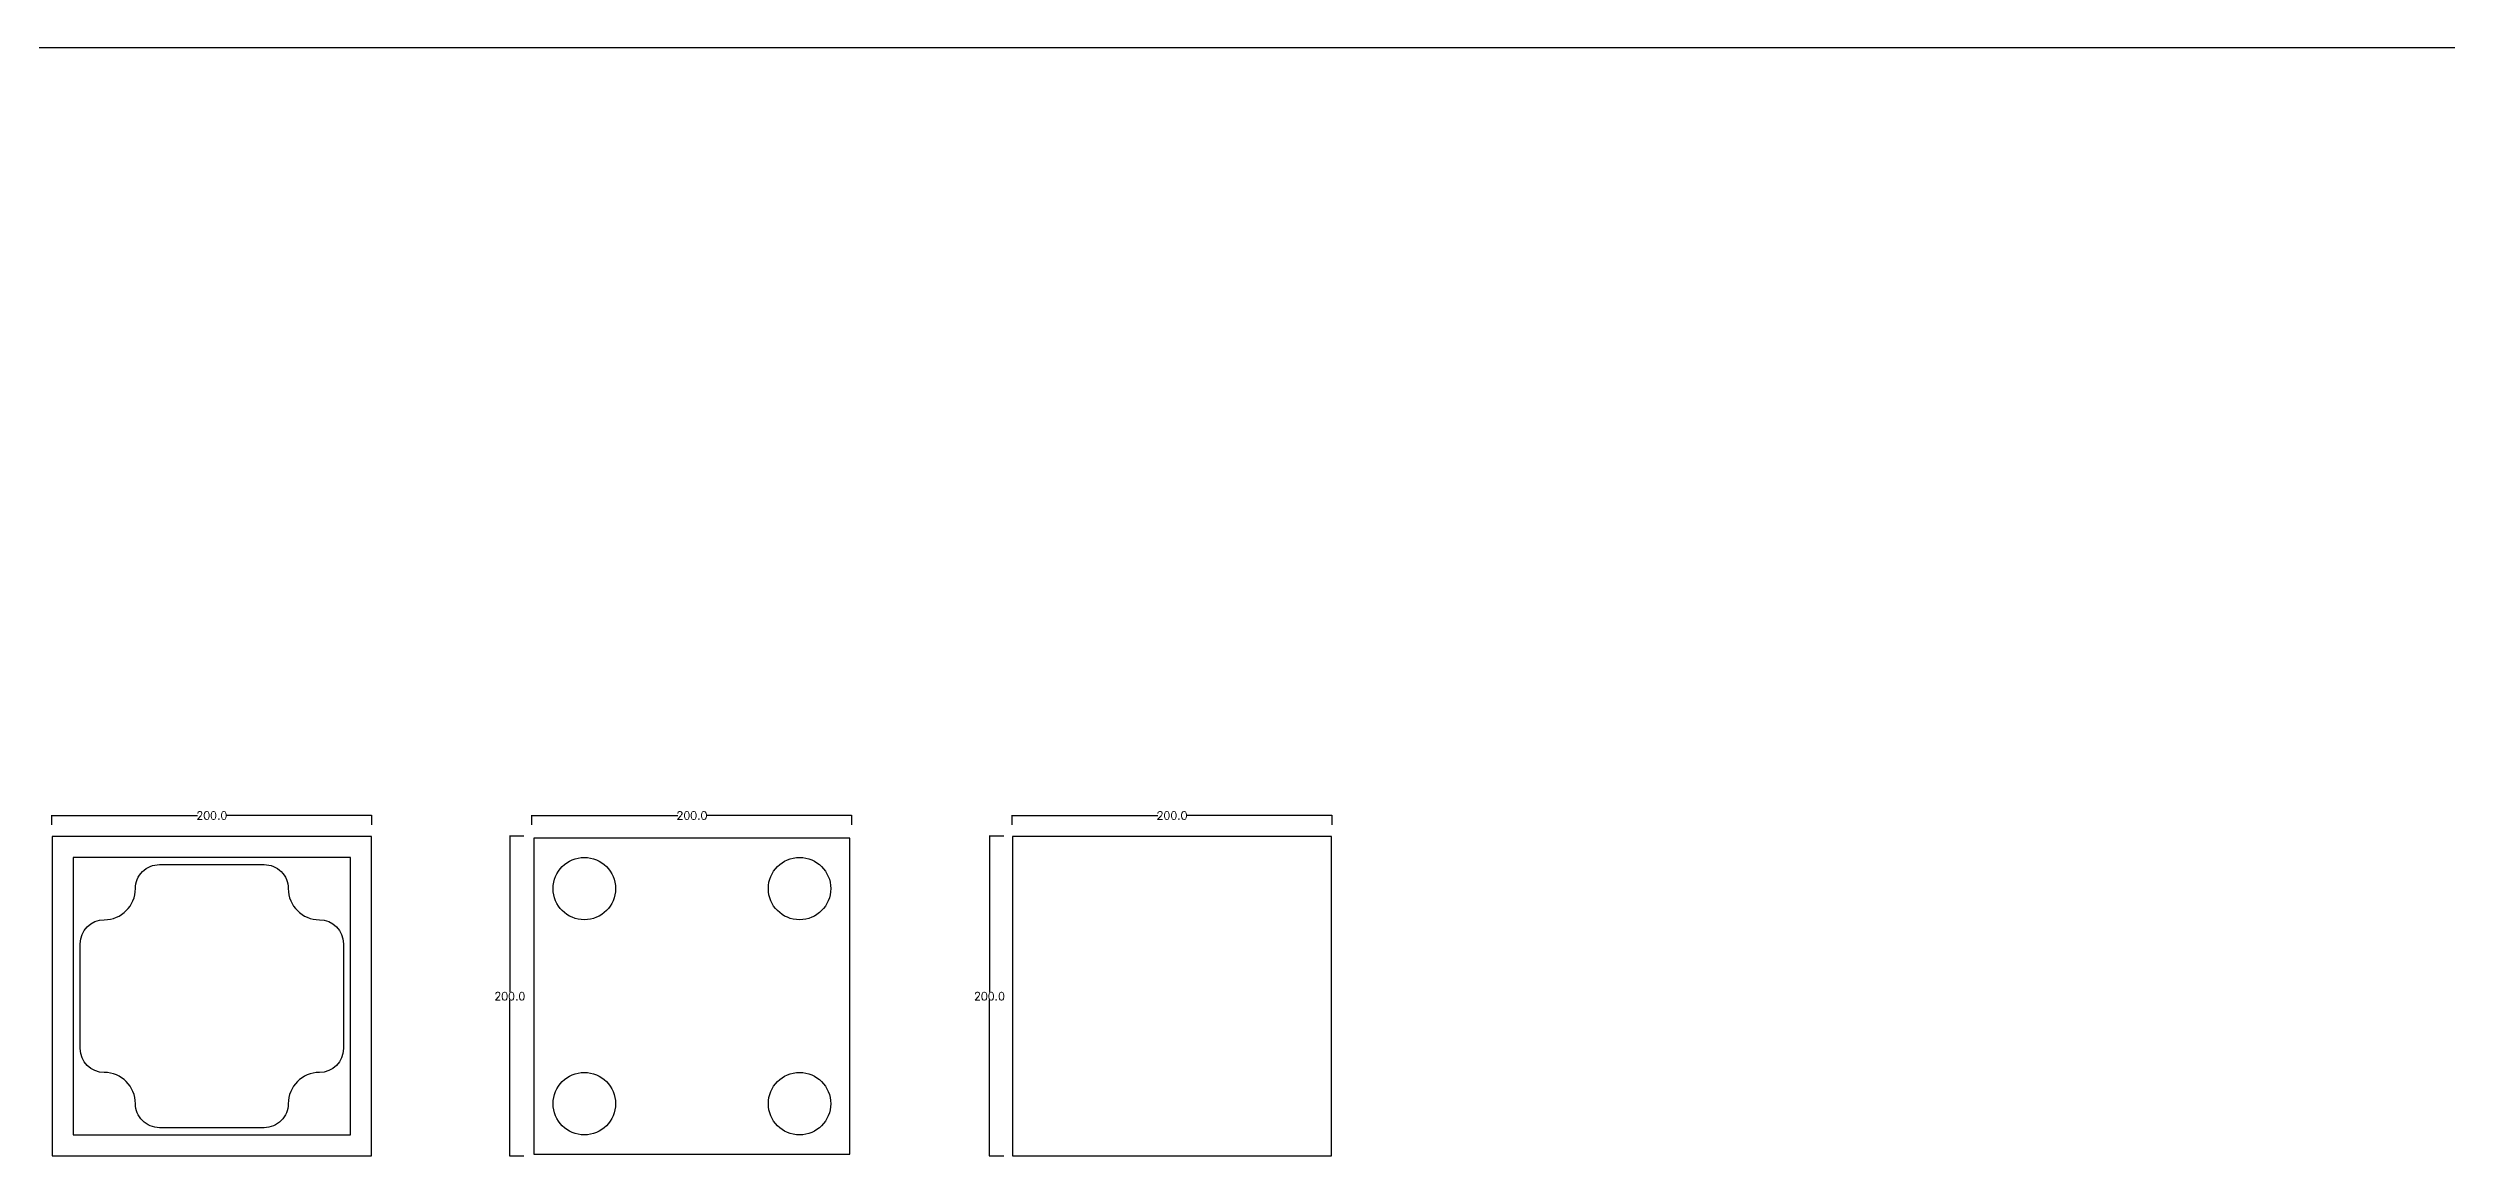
# Model space of a CAD drawing. Header units: millimetres. Extents: x -25 to 19775, y 172 to 9172.
# Drawn here: x 1522 to 3021, y 1279 to 1972 of the extents above; entities that cross this region are included whole.
import ezdxf

# ---------------------------------------------------------------- set-up
doc = ezdxf.new("R2010")
doc.units = ezdxf.units.MM
for name, color, linetype in [('TEXT', 7, 'Continuous'), ('치구', 7, 'Continuous'), ('치수', 7, 'Continuous')]:
    doc.layers.add(name, color=color, linetype=linetype)
doc.styles.get("Standard").update_dxf_attribs({"font": 'txt.shx', "bigfont": 'whgtxt.shx'})
doc.dimstyles.get("Standard").update_dxf_attribs({"dimtxt": 7, "dimasz": 0.18, "dimexe": 0.18, "dimexo": 0.0625, "dimgap": 0.09, "dimtad": 0, "dimtih": 1, "dimtoh": 1, "dimdec": 1, "dimzin": 0, "dimdsep": 46, "dimtxsty": 'Standard', "dimcen": 0.09, "dimadec": 0, "dimazin": 0, "dimtfac": 1, "dimtdec": 1, "dimtofl": 0, "dimtmove": 0, "dimatfit": 3, "dimfxl": 0, "dimtolj": 1, "dimtzin": 0, "dimarcsym": 0})

# ---------------------------------------------------------------- blocks, each defined once
blk = doc.blocks.new('*D31')
at = {"layer": 'Defpoints', "color": 0}
for p in [(2124.9, 1486.1), (2324.9, 1491.9), (2324.9, 1486.1)]:
    blk.add_point(p, dxfattribs=at)
at = {"layer": '치수', "color": 0, "lineweight": -2}
for p, q in [((2124.9, 1486.1), (2124.9, 1492.1)), ((2125.1, 1491.9), (2216, 1491.9)), ((2324.7, 1491.9), (2233.7, 1491.9)), ((2324.9, 1486.1), (2324.9, 1492.1))]:
    blk.add_line(p, q, dxfattribs=at)
at = {"layer": '치수', "color": 0}
for points in [[(2125.1, 1492), (2125.1, 1491.9), (2124.9, 1491.9)], [(2324.7, 1492), (2324.7, 1491.9), (2324.9, 1491.9)]]:
    blk.add_solid(points, dxfattribs=at)
at = {"layer": '치수', "color": 0, "insert": (2224.9, 1491.9), "char_height": 5, "attachment_point": 5}
blk.add_mtext('\\A1;200.0', dxfattribs=at)
blk = doc.blocks.new('*D32')
at = {"layer": 'Defpoints', "color": 0}
for p in [(1824.9, 1486.1), (2024.9, 1491.9), (2024.9, 1486.1)]:
    blk.add_point(p, dxfattribs=at)
at = {"layer": '치수', "color": 0, "lineweight": -2}
for p, q in [((1824.9, 1486.1), (1824.9, 1492.1)), ((1825.1, 1491.9), (1916, 1491.9)), ((2024.7, 1491.9), (1933.7, 1491.9)), ((2024.9, 1486.1), (2024.9, 1492.1))]:
    blk.add_line(p, q, dxfattribs=at)
at = {"layer": '치수', "color": 0}
for points in [[(1825.1, 1492), (1825.1, 1491.9), (1824.9, 1491.9)], [(2024.7, 1492), (2024.7, 1491.9), (2024.9, 1491.9)]]:
    blk.add_solid(points, dxfattribs=at)
at = {"layer": '치수', "color": 0, "insert": (1924.9, 1491.9), "char_height": 5, "attachment_point": 5}
blk.add_mtext('\\A1;200.0', dxfattribs=at)
blk = doc.blocks.new('*D33')
at = {"layer": 'Defpoints', "color": 0}
for p in [(1524.9, 1486.1), (1724.9, 1491.9), (1724.9, 1486.1)]:
    blk.add_point(p, dxfattribs=at)
at = {"layer": '치수', "color": 0, "lineweight": -2}
for p, q in [((1524.9, 1486.1), (1524.9, 1492.1)), ((1525.1, 1491.9), (1616, 1491.9)), ((1724.7, 1491.9), (1633.7, 1491.9)), ((1724.9, 1486.1), (1724.9, 1492.1))]:
    blk.add_line(p, q, dxfattribs=at)
at = {"layer": '치수', "color": 0}
for points in [[(1525.1, 1492), (1525.1, 1491.9), (1524.9, 1491.9)], [(1724.7, 1492), (1724.7, 1491.9), (1724.9, 1491.9)]]:
    blk.add_solid(points, dxfattribs=at)
at = {"layer": '치수', "color": 0, "insert": (1624.9, 1491.9), "char_height": 5, "attachment_point": 5}
blk.add_mtext('\\A1;200.0', dxfattribs=at)
blk = doc.blocks.new('*D35')
at = {"layer": 'Defpoints', "color": 0}
for p in [(1820, 1478.9), (1811.1, 1278.9), (1820, 1278.9)]:
    blk.add_point(p, dxfattribs=at)
at = {"layer": '치수', "color": 0, "lineweight": -2}
for p, q in [((1819.9, 1478.9), (1810.9, 1478.9)), ((1811.1, 1478.8), (1811.1, 1381.5)), ((1811.1, 1279.1), (1811.1, 1376.4)), ((1819.9, 1278.9), (1810.9, 1278.9))]:
    blk.add_line(p, q, dxfattribs=at)
at = {"layer": '치수', "color": 0}
for points in [[(1811.1, 1478.8), (1811.1, 1478.8), (1811.1, 1478.9)], [(1811.1, 1279.1), (1811.1, 1279.1), (1811.1, 1278.9)]]:
    blk.add_solid(points, dxfattribs=at)
at = {"layer": '치수', "color": 0, "insert": (1811.1, 1378.9), "char_height": 5, "attachment_point": 5}
blk.add_mtext('\\A1;200.0', dxfattribs=at)
blk = doc.blocks.new('*D36')
at = {"layer": 'Defpoints', "color": 0}
for p in [(2119.7, 1478.9), (2110.8, 1278.9), (2119.7, 1278.9)]:
    blk.add_point(p, dxfattribs=at)
at = {"layer": '치수', "color": 0, "lineweight": -2}
for p, q in [((2119.7, 1478.9), (2110.7, 1478.9)), ((2110.8, 1478.8), (2110.8, 1381.5)), ((2110.8, 1279.1), (2110.8, 1376.4)), ((2119.7, 1278.9), (2110.7, 1278.9))]:
    blk.add_line(p, q, dxfattribs=at)
at = {"layer": '치수', "color": 0}
for points in [[(2110.8, 1478.8), (2110.9, 1478.8), (2110.8, 1478.9)], [(2110.8, 1279.1), (2110.9, 1279.1), (2110.8, 1278.9)]]:
    blk.add_solid(points, dxfattribs=at)
at = {"layer": '치수', "color": 0, "insert": (2110.8, 1378.9), "char_height": 5, "attachment_point": 5}
blk.add_mtext('\\A1;200.0', dxfattribs=at)

msp = doc.modelspace()

# ---------------------------------------------------------------- linework, layer by layer
at = {"layer": 'TEXT', "color": 6}
msp.add_line((19775.462, 1971.825), (-24.538, 1971.825), dxfattribs=at)
at = {"layer": '치구'}
for points in [[(1525.129, 1478.697), (1525.129, 1279.197), (1724.629, 1279.197), (1724.629, 1478.697)], [(1826.129, 1477.697), (1826.129, 1280.197), (2023.629, 1280.197), (2023.629, 1477.697)], [(2125.129, 1478.697), (2125.129, 1279.197), (2324.629, 1279.197), (2324.629, 1478.697)], [(1538.129, 1465.697), (1538.129, 1292.197), (1711.629, 1292.197), (1711.629, 1465.697)]]:
    msp.add_lwpolyline(points, close=True, dxfattribs=at)
msp.add_lwpolyline([(1592.129, 1461.197), (1657.629, 1461.197, -0.41421365), (1672.629, 1446.197, 0.41421347), (1692.129, 1426.697, -0.41421338), (1707.129, 1411.697), (1707.129, 1346.197, -0.41421338), (1692.129, 1331.197, 0.41421347), (1672.629, 1311.697, -0.41421365), (1657.629, 1296.697), (1592.129, 1296.697, -0.41421365), (1577.129, 1311.697, 0.41421347), (1557.629, 1331.197, -0.41421338), (1542.629, 1346.197), (1542.629, 1411.697, -0.41421338), (1557.629, 1426.697, 0.41421347), (1577.129, 1446.197, -0.41421365)], format="xyb", close=True, dxfattribs=at)
for centre in [(1857.629, 1446.197), (1992.129, 1446.197), (1857.629, 1311.697), (1992.129, 1311.697)]:
    msp.add_circle(centre, 19.5, dxfattribs=at)

# ---------------------------------------------------------------- dimensions: what is measured, and where the dimension line sits
at = {"layer": '치수', "color": 4}
for base, p1, p2, picture, middle in [((1724.879, 1491.937), (1524.879, 1486.054), (1724.879, 1486.054), '*D33', (1624.879, 1491.937)), ((2024.879, 1491.937), (1824.879, 1486.054), (2024.879, 1486.054), '*D32', (1924.879, 1491.937)), ((2324.879, 1491.937), (2124.879, 1486.054), (2324.879, 1486.054), '*D31', (2224.879, 1491.937))]:
    dim = msp.add_linear_dim(base=base, p1=p1, p2=p2, dimstyle='Standard', override={"dimtxt": 5}, dxfattribs=at)
    dim.commit()
    dim.dimension.update_dxf_attribs({"geometry": picture, "text_midpoint": middle})
for base, p1, p2, picture, middle in [((1811.083, 1278.947), (1819.987, 1478.947), (1819.987, 1278.947), '*D35', (1811.083, 1378.947)), ((2110.833, 1278.947), (2119.737, 1478.947), (2119.737, 1278.947), '*D36', (2110.833, 1378.947))]:
    dim = msp.add_linear_dim(base=base, p1=p1, p2=p2, angle=90, dimstyle='Standard', override={"dimtxt": 5}, dxfattribs=at)
    dim.commit()
    dim.dimension.update_dxf_attribs({"geometry": picture, "text_midpoint": middle})

doc.saveas('drawing.dxf')
